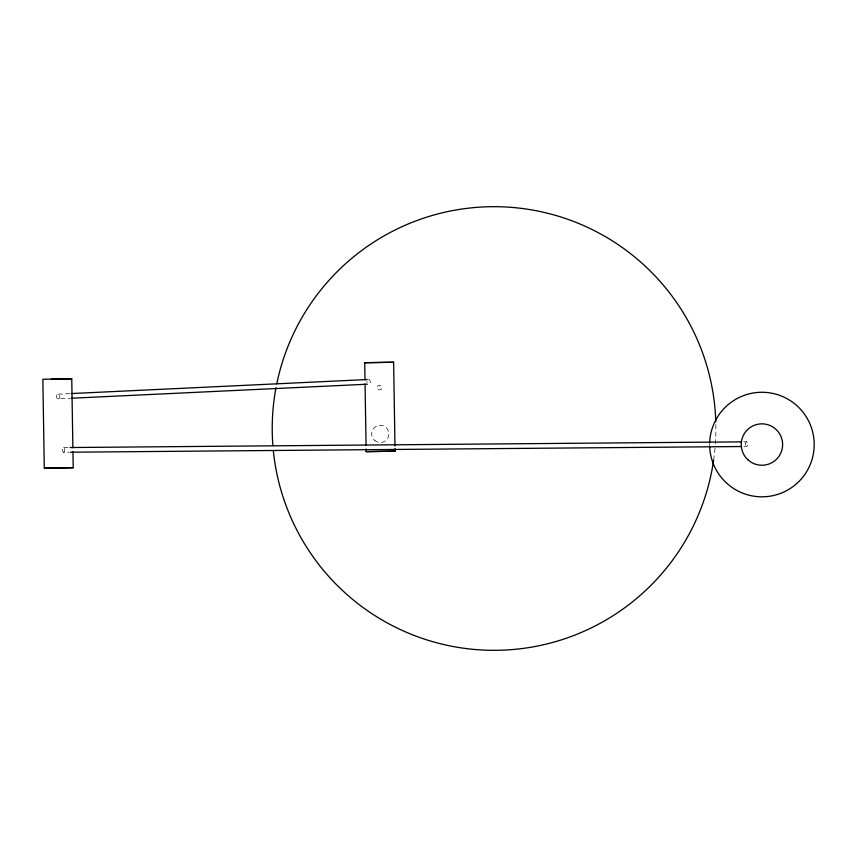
<?xml version="1.0" encoding="UTF-8"?>
<svg xmlns="http://www.w3.org/2000/svg" width="857" height="857" viewBox="0 0 857 857"><rect width="100%" height="100%" fill="white"/><g stroke="black" fill="none" stroke-linecap="round" stroke-linejoin="round"><path stroke-width="0.64" stroke-dasharray="4.29 3.21" d="M58.019 394.188L70.038 393.62M58.244 398.859A2.335 1.65 87.3 0 0 59.508 395.291A2.335 1.65 87.3 0 0 56.648 395.431A2.335 1.65 87.3 0 0 58.244 398.859L70.242 398.291M63.611 447.59L68.764 447.547M743.897 441.837L746.565 441.816M63.643 452.271A2.335 1.039 89.5 0 0 64.521 448.768A2.335 1.039 89.5 0 0 62.711 448.757A2.335 1.039 89.5 0 0 63.643 452.271L68.989 452.217M743.93 446.518L746.597 446.497A2.335 1.039 89.5 0 0 747.475 442.994A2.335 1.039 89.5 0 0 745.676 442.983A2.335 1.039 89.5 0 0 746.597 446.497M715.006 448.318A221.834 221.834 0 0 1 713.624 460.113M715.852 424.579A221.834 221.834 0 0 1 715.22 445.694M709.66 445.79A52.288 52.288 0 0 1 709.66 443.305M367.053 382.479A2.335 1.65 87.3 0 1 366.989 381.269M368.499 379.469A2.335 1.65 87.3 0 1 370.267 381.719A2.335 1.65 87.3 0 1 368.724 384.14M374.477 440.273A8.613 8.613 0 0 0 388.692 435.731A8.613 8.613 0 0 0 377.648 425.693A8.613 8.613 0 0 0 374.477 440.273M377.98 389.324A2.335 2.335 0 0 0 381.836 388.092A2.335 2.335 0 0 0 378.848 385.371A2.335 2.335 0 0 0 377.98 389.324"/><path stroke-width="1.29" d="M72.941 451.778L73.209 467.708L44.296 468.179L42.85 379.255L71.752 378.783L72.877 447.804M364.996 379.972L364.718 362.715L393.62 362.243L394.981 445.854M44.296 468.179L73.209 467.708M366.121 448.982L366.164 451.639L395.066 451.168L395.023 448.511M395.066 451.168L366.164 451.639M71.367 393.556L367.235 379.533M71.57 398.226L367.396 384.204M51.302 379.223L71.752 378.783M70.049 447.536L741.219 441.869M70.317 452.207L741.251 446.54M393.62 362.243L364.718 362.715M365.061 383.947L366.057 445.008M713.624 460.113A221.834 221.834 0 0 1 273.351 450.846M272.88 445.586A221.834 221.834 0 0 1 275.986 387.76M276.757 383.872A221.834 221.834 0 0 1 715.788 421.944M709.703 442.062A52.288 52.288 0 0 1 788.783 399.694A52.288 52.288 0 0 1 788.772 489.411A52.288 52.288 0 0 1 709.703 447.022M748 459.866A20.707 20.707 0 0 0 782.152 448.95A20.707 20.707 0 0 0 755.628 424.826A20.707 20.707 0 0 0 748 459.866"/></g></svg>
